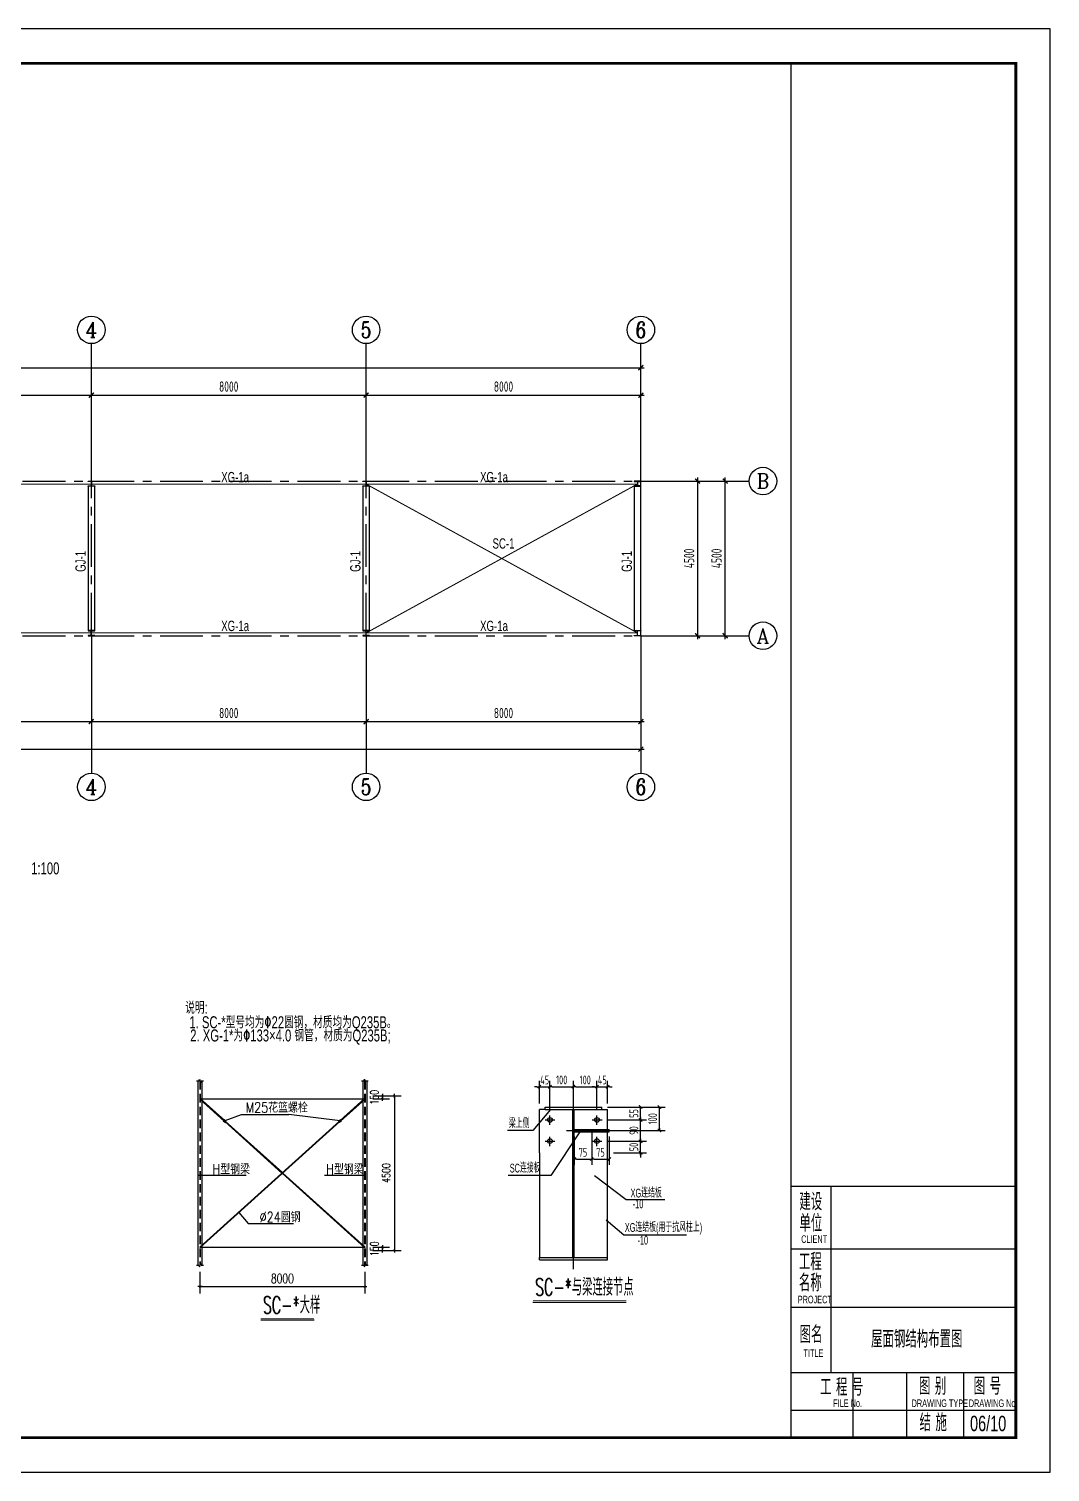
# Model space of a CAD drawing. Extents: x -544850 to 241437, y -10347 to 32059.
# Drawn here: x -75907 to -46171, y -10347 to 31653 of the extents above; entities that cross this region are included whole.
import ezdxf
from ezdxf.enums import TextEntityAlignment as Align

# ---------------------------------------------------------------- set-up
doc = ezdxf.new("R2010")
doc.units = 0
doc.header["$LTSCALE"] = 1000
for name, pattern in [('ACAD_ISO04W100', [30.5, 24, -3, 0.5, -3]), ('CENTER', [2, 1.25, -0.25, 0.25, -0.25]), ('HIDDEN', [0.375, 0.25, -0.125])]:
    doc.linetypes.add(name, pattern=pattern)
doc.layers.get('0').update_dxf_attribs({"linetype": 'CONTINUOUS'})
doc.layers.get('Defpoints').update_dxf_attribs({"linetype": 'CONTINUOUS'})
for name, color, linetype in [('0-xg', 6, 'CONTINUOUS'), ('0-zhu', 2, 'CONTINUOUS'), ('00-tg', 4, 'CONTINUOUS'), ('ADIM', 3, 'CONTINUOUS'), ('AXIS', 253, 'CENTER'), ('AXIS_DIM', 3, 'CONTINUOUS'), ('DIM', 3, 'CONTINUOUS'), ('HIDDEN', 7, 'HIDDEN'), ('OTHER', 7, 'CONTINUOUS'), ('PUB_TEXT', 7, 'CONTINUOUS'), ('TEXT', 7, 'CONTINUOUS'), ('THICK', 6, 'CONTINUOUS'), ('THIN', 7, 'CONTINUOUS'), ('图框(修改)', 2, 'CONTINUOUS'), ('图框(锁住)', 7, 'CONTINUOUS')]:
    doc.layers.add(name, color=color, linetype=linetype)
doc.layers.add('出图隐藏', color=7, linetype='CONTINUOUS', plot=False)
doc.styles.add('_HZTXT', font='txt.shx', dxfattribs={"width": 0.8, "bigfont": 'HZTXT.shx'})
doc.styles.add('_TCH_AXIS', font='COMPLEX', dxfattribs={"bigfont": 'GBCBIG'})
doc.styles.add('DIM_FONT', font='SIMPLEX', dxfattribs={"width": 0.7, "bigfont": 'GBCBIG'})
doc.styles.add('STYLE1', font='txt.shx', dxfattribs={"width": 0.8, "bigfont": 'hztxt.shx'})
doc.styles.add('TSSD_Dimension', font='tssdeng.shx', dxfattribs={"width": 0.7, "bigfont": 'hztxt.shx'})
doc.styles.add('TSSD_Rein', font='天和字符.shx', dxfattribs={"width": 0.7, "bigfont": '天和汉字.shx'})
doc.styles.add('天和', font='天和字符.shx', dxfattribs={"width": 0.7, "bigfont": '天和汉字.shx'})
doc.styles.add('天和黑体', font='天和字符.shx', dxfattribs={"width": 0.7, "bigfont": '天和黑体.shx'})
doc.dimstyles.new('TSSD_100_100', dxfattribs={"dimtxt": 300, "dimasz": 100, "dimexe": 100, "dimexo": 250, "dimgap": 100, "dimtad": 1, "dimdec": 0, "dimzin": 0, "dimdsep": 46, "dimtxsty": 'TSSD_Dimension', "dimblk": 'ARCHTICK', "dimblk1": 'ARCHTICK', "dimblk2": 'ARCHTICK', "dimcen": 0, "dimdle": 100, "dimclrt": 7, "dimadec": 0, "dimazin": 0, "dimtfac": 1, "dimtdec": 0, "dimtix": 1, "dimtmove": 2, "dimatfit": 3, "dimldrblk": 'ARCHTICK', "dimfxl": 0, "dimtolj": 1, "dimtzin": 0, "dimarcsym": 0})
doc.dimstyles.new('TSSD_10_100', dxfattribs={"dimtxt": 300, "dimasz": 100, "dimexe": 250, "dimexo": 250, "dimgap": 100, "dimtad": 1, "dimdec": 0, "dimlfac": 0.1, "dimzin": 0, "dimdsep": 46, "dimtxsty": 'TSSD_Dimension', "dimblk": '_TSDBK', "dimcen": 0, "dimclrt": 7, "dimadec": 0, "dimazin": 0, "dimtfac": 1, "dimtdec": 0, "dimtix": 1, "dimtmove": 2, "dimatfit": 3, "dimldrblk": '_TSDBK', "dimfxl": 0, "dimtolj": 1, "dimtzin": 0, "dimarcsym": 0})

# ---------------------------------------------------------------- blocks, each defined once
blk = doc.blocks.new('_ArchTick')
at = {"color": 0, "linetype": 'ByBlock', "const_width": 0.4}
blk.add_lwpolyline([(-0.71, -0.71), (0.71, 0.71)], dxfattribs=at)
blk = doc.blocks.new('*D54')
at = {"layer": 'AXIS_DIM', "color": 0, "lineweight": -2, "transparency": 16777216}
for p, q in [((-57838, 18493), (-55534, 18493)), ((-55634, 13893), (-55634, 18593)), ((-57838, 13993), (-55534, 13993))]:
    blk.add_line(p, q, dxfattribs=at)
at = {"layer": 'Defpoints', "color": 0, "transparency": 16777216}
for p in [(-58088, 18493), (-55634, 18493), (-58088, 13993)]:
    blk.add_point(p, dxfattribs=at)
at = {"layer": 'AXIS_DIM', "color": 0, "lineweight": -2, "transparency": 16777216, "xscale": 100, "yscale": 100, "zscale": 100}
for p, rotation in [((-55634, 18493), 90), ((-55634, 13993), 270)]:
    blk.add_blockref('_ArchTick', p, dxfattribs=dict(at, rotation=rotation))
at = {"layer": 'AXIS_DIM', "color": 7, "transparency": 16777216, "insert": (-55884, 16243), "char_height": 300, "attachment_point": 5, "rotation": 90, "style": 'TSSD_Dimension'}
blk.add_mtext('\\A1;4500', dxfattribs=at)
blk = doc.blocks.new('*D55')
at = {"layer": 'AXIS_DIM', "color": 0, "lineweight": -2, "transparency": 16777216}
for p, q in [((-57838, 18493), (-56334, 18493)), ((-56434, 13893), (-56434, 18593)), ((-57838, 13993), (-56334, 13993))]:
    blk.add_line(p, q, dxfattribs=at)
at = {"layer": 'Defpoints', "color": 0, "transparency": 16777216}
for p in [(-58088, 18493), (-56434, 18493), (-58088, 13993)]:
    blk.add_point(p, dxfattribs=at)
at = {"layer": 'AXIS_DIM', "color": 0, "lineweight": -2, "transparency": 16777216, "xscale": 100, "yscale": 100, "zscale": 100}
for p, rotation in [((-56434, 18493), 90), ((-56434, 13993), 270)]:
    blk.add_blockref('_ArchTick', p, dxfattribs=dict(at, rotation=rotation))
at = {"layer": 'AXIS_DIM', "color": 7, "transparency": 16777216, "insert": (-56684, 16243), "char_height": 300, "attachment_point": 5, "rotation": 90, "style": 'TSSD_Dimension'}
blk.add_mtext('\\A1;4500', dxfattribs=at)
blk = doc.blocks.new('*D40')
at = {"layer": 'AXIS_DIM', "color": 0, "lineweight": -2, "transparency": 16777216}
for p, q in [((-98088, 18743), (-98088, 21893)), ((-58088, 18743), (-58088, 21893)), ((-98188, 21793), (-57988, 21793))]:
    blk.add_line(p, q, dxfattribs=at)
at = {"layer": 'Defpoints', "color": 0, "transparency": 16777216}
for p in [(-58088, 21793), (-98088, 18493), (-58088, 18493)]:
    blk.add_point(p, dxfattribs=at)
at = {"layer": 'AXIS_DIM', "color": 0, "lineweight": -2, "transparency": 16777216, "xscale": 100, "yscale": 100, "zscale": 100, "rotation": 180}
blk.add_blockref('_ArchTick', (-98088, 21793), dxfattribs=at)
at = {"layer": 'AXIS_DIM', "color": 0, "lineweight": -2, "transparency": 16777216, "xscale": 100, "yscale": 100, "zscale": 100}
blk.add_blockref('_ArchTick', (-58088, 21793), dxfattribs=at)
at = {"layer": 'AXIS_DIM', "color": 7, "transparency": 16777216, "insert": (-78088, 22043), "char_height": 300, "attachment_point": 5, "style": 'TSSD_Dimension'}
blk.add_mtext('\\A1;40000', dxfattribs=at)
blk = doc.blocks.new('*D43')
at = {"layer": 'AXIS_DIM', "color": 0, "lineweight": -2, "transparency": 16777216}
for p, q in [((-82088, 18743), (-82088, 21093)), ((-74088, 18743), (-74088, 21093)), ((-82188, 20993), (-73988, 20993))]:
    blk.add_line(p, q, dxfattribs=at)
at = {"layer": 'Defpoints', "color": 0, "transparency": 16777216}
for p in [(-74088, 20993), (-82088, 18493), (-74088, 18493)]:
    blk.add_point(p, dxfattribs=at)
at = {"layer": 'AXIS_DIM', "color": 0, "lineweight": -2, "transparency": 16777216, "xscale": 100, "yscale": 100, "zscale": 100, "rotation": 180}
blk.add_blockref('_ArchTick', (-82088, 20993), dxfattribs=at)
at = {"layer": 'AXIS_DIM', "color": 0, "lineweight": -2, "transparency": 16777216, "xscale": 100, "yscale": 100, "zscale": 100}
blk.add_blockref('_ArchTick', (-74088, 20993), dxfattribs=at)
at = {"layer": 'AXIS_DIM', "color": 7, "transparency": 16777216, "insert": (-78088, 21243), "char_height": 300, "attachment_point": 5, "style": 'TSSD_Dimension'}
blk.add_mtext('\\A1;8000', dxfattribs=at)
blk = doc.blocks.new('*D44')
at = {"layer": 'AXIS_DIM', "color": 0, "lineweight": -2, "transparency": 16777216}
for p, q in [((-74088, 18743), (-74088, 21093)), ((-66088, 18743), (-66088, 21093)), ((-74188, 20993), (-65988, 20993))]:
    blk.add_line(p, q, dxfattribs=at)
at = {"layer": 'Defpoints', "color": 0, "transparency": 16777216}
for p in [(-66088, 20993), (-74088, 18493), (-66088, 18493)]:
    blk.add_point(p, dxfattribs=at)
at = {"layer": 'AXIS_DIM', "color": 0, "lineweight": -2, "transparency": 16777216, "xscale": 100, "yscale": 100, "zscale": 100, "rotation": 180}
blk.add_blockref('_ArchTick', (-74088, 20993), dxfattribs=at)
at = {"layer": 'AXIS_DIM', "color": 0, "lineweight": -2, "transparency": 16777216, "xscale": 100, "yscale": 100, "zscale": 100}
blk.add_blockref('_ArchTick', (-66088, 20993), dxfattribs=at)
at = {"layer": 'AXIS_DIM', "color": 7, "transparency": 16777216, "insert": (-70088, 21243), "char_height": 300, "attachment_point": 5, "style": 'TSSD_Dimension'}
blk.add_mtext('\\A1;8000', dxfattribs=at)
blk = doc.blocks.new('*D45')
at = {"layer": 'AXIS_DIM', "color": 0, "lineweight": -2, "transparency": 16777216}
for p, q in [((-66088, 18743), (-66088, 21093)), ((-58088, 18743), (-58088, 21093)), ((-66188, 20993), (-57988, 20993))]:
    blk.add_line(p, q, dxfattribs=at)
at = {"layer": 'Defpoints', "color": 0, "transparency": 16777216}
for p in [(-58088, 20993), (-66088, 18493), (-58088, 18493)]:
    blk.add_point(p, dxfattribs=at)
at = {"layer": 'AXIS_DIM', "color": 0, "lineweight": -2, "transparency": 16777216, "xscale": 100, "yscale": 100, "zscale": 100, "rotation": 180}
blk.add_blockref('_ArchTick', (-66088, 20993), dxfattribs=at)
at = {"layer": 'AXIS_DIM', "color": 0, "lineweight": -2, "transparency": 16777216, "xscale": 100, "yscale": 100, "zscale": 100}
blk.add_blockref('_ArchTick', (-58088, 20993), dxfattribs=at)
at = {"layer": 'AXIS_DIM', "color": 7, "transparency": 16777216, "insert": (-62088, 21243), "char_height": 300, "attachment_point": 5, "style": 'TSSD_Dimension'}
blk.add_mtext('\\A1;8000', dxfattribs=at)
blk = doc.blocks.new('*D48')
at = {"layer": 'AXIS_DIM', "color": 0, "lineweight": -2, "transparency": 16777216}
for p, q in [((-82088, 13743), (-82088, 11393)), ((-74088, 13743), (-74088, 11393)), ((-82188, 11493), (-73988, 11493))]:
    blk.add_line(p, q, dxfattribs=at)
at = {"layer": 'Defpoints', "color": 0, "transparency": 16777216}
for p in [(-82088, 13993), (-74088, 13993), (-74088, 11493)]:
    blk.add_point(p, dxfattribs=at)
at = {"layer": 'AXIS_DIM', "color": 0, "lineweight": -2, "transparency": 16777216, "xscale": 100, "yscale": 100, "zscale": 100, "rotation": 180}
blk.add_blockref('_ArchTick', (-82088, 11493), dxfattribs=at)
at = {"layer": 'AXIS_DIM', "color": 0, "lineweight": -2, "transparency": 16777216, "xscale": 100, "yscale": 100, "zscale": 100}
blk.add_blockref('_ArchTick', (-74088, 11493), dxfattribs=at)
at = {"layer": 'AXIS_DIM', "color": 7, "transparency": 16777216, "insert": (-78088, 11743), "char_height": 300, "attachment_point": 5, "style": 'TSSD_Dimension'}
blk.add_mtext('\\A1;8000', dxfattribs=at)
blk = doc.blocks.new('*D49')
at = {"layer": 'AXIS_DIM', "color": 0, "lineweight": -2, "transparency": 16777216}
for p, q in [((-74088, 13743), (-74088, 11393)), ((-66088, 13743), (-66088, 11393)), ((-74188, 11493), (-65988, 11493))]:
    blk.add_line(p, q, dxfattribs=at)
at = {"layer": 'Defpoints', "color": 0, "transparency": 16777216}
for p in [(-74088, 13993), (-66088, 13993), (-66088, 11493)]:
    blk.add_point(p, dxfattribs=at)
at = {"layer": 'AXIS_DIM', "color": 0, "lineweight": -2, "transparency": 16777216, "xscale": 100, "yscale": 100, "zscale": 100, "rotation": 180}
blk.add_blockref('_ArchTick', (-74088, 11493), dxfattribs=at)
at = {"layer": 'AXIS_DIM', "color": 0, "lineweight": -2, "transparency": 16777216, "xscale": 100, "yscale": 100, "zscale": 100}
blk.add_blockref('_ArchTick', (-66088, 11493), dxfattribs=at)
at = {"layer": 'AXIS_DIM', "color": 7, "transparency": 16777216, "insert": (-70088, 11743), "char_height": 300, "attachment_point": 5, "style": 'TSSD_Dimension'}
blk.add_mtext('\\A1;8000', dxfattribs=at)
blk = doc.blocks.new('*D50')
at = {"layer": 'AXIS_DIM', "color": 0, "lineweight": -2, "transparency": 16777216}
for p, q in [((-66088, 13743), (-66088, 11393)), ((-58088, 13743), (-58088, 11393)), ((-66188, 11493), (-57988, 11493))]:
    blk.add_line(p, q, dxfattribs=at)
at = {"layer": 'Defpoints', "color": 0, "transparency": 16777216}
for p in [(-66088, 13993), (-58088, 13993), (-58088, 11493)]:
    blk.add_point(p, dxfattribs=at)
at = {"layer": 'AXIS_DIM', "color": 0, "lineweight": -2, "transparency": 16777216, "xscale": 100, "yscale": 100, "zscale": 100, "rotation": 180}
blk.add_blockref('_ArchTick', (-66088, 11493), dxfattribs=at)
at = {"layer": 'AXIS_DIM', "color": 0, "lineweight": -2, "transparency": 16777216, "xscale": 100, "yscale": 100, "zscale": 100}
blk.add_blockref('_ArchTick', (-58088, 11493), dxfattribs=at)
at = {"layer": 'AXIS_DIM', "color": 7, "transparency": 16777216, "insert": (-62088, 11743), "char_height": 300, "attachment_point": 5, "style": 'TSSD_Dimension'}
blk.add_mtext('\\A1;8000', dxfattribs=at)
blk = doc.blocks.new('*D51')
at = {"layer": 'AXIS_DIM', "color": 0, "lineweight": -2, "transparency": 16777216}
for p, q in [((-98088, 13743), (-98088, 10593)), ((-58088, 13743), (-58088, 10593)), ((-98188, 10693), (-57988, 10693))]:
    blk.add_line(p, q, dxfattribs=at)
at = {"layer": 'Defpoints', "color": 0, "transparency": 16777216}
for p in [(-98088, 13993), (-58088, 13993), (-58088, 10693)]:
    blk.add_point(p, dxfattribs=at)
at = {"layer": 'AXIS_DIM', "color": 0, "lineweight": -2, "transparency": 16777216, "xscale": 100, "yscale": 100, "zscale": 100, "rotation": 180}
blk.add_blockref('_ArchTick', (-98088, 10693), dxfattribs=at)
at = {"layer": 'AXIS_DIM', "color": 0, "lineweight": -2, "transparency": 16777216, "xscale": 100, "yscale": 100, "zscale": 100}
blk.add_blockref('_ArchTick', (-58088, 10693), dxfattribs=at)
at = {"layer": 'AXIS_DIM', "color": 7, "transparency": 16777216, "insert": (-78088, 10943), "char_height": 300, "attachment_point": 5, "style": 'TSSD_Dimension'}
blk.add_mtext('\\A1;40000', dxfattribs=at)
blk = doc.blocks.new('FDTERTER')
at = {"layer": '出图隐藏', "linetype": 'Continuous'}
blk.add_line((53642, 2888), (53642, 988), dxfattribs=at)
at = {"layer": '图框(锁住)', "color": 3, "linetype": 'Continuous'}
for p, q in [((59385, 41988), (-15, 41988)), ((59385, -12), (59385, 41988)), ((53001, 8311), (53001, 2888)), ((51836, 6488), (58385, 6488)), ((51836, 4788), (58385, 4788)), ((55203, 2888), (55203, 988)), ((56864, 2888), (56864, 988)), ((51836, 1788), (58385, 1788)), ((51836, 988), (58385, 988)), ((-15, -12), (59385, -12))]:
    blk.add_line(p, q, dxfattribs=at)
at = {"layer": '图框(锁住)', "linetype": 'Continuous'}
for p, q in [((51836, 40988), (51836, 988)), ((51836, 8311), (58385, 8311)), ((51836, 2888), (58385, 2888))]:
    blk.add_line(p, q, dxfattribs=at)
at = {"layer": '图框(锁住)', "linetype": 'Continuous', "const_width": 80}
blk.add_lwpolyline([(58385, 39888), (58385, 40988), (2485, 40988), (2485, 988), (58385, 988)], close=True, dxfattribs=at)
at = {"layer": '图框(锁住)', "linetype": 'Continuous', "const_width": 35}
blk.add_lwpolyline([(51836, 988), (51836, 40988)], dxfattribs=at)
at = {"layer": '图框(修改)', "linetype": 'Continuous', "style": '天和', "width": 0.7}
blk.add_text('结 施', height=500, dxfattribs=at).set_placement((55582, 1179))
at = {"layer": '图框(锁住)', "color": 3, "linetype": 'Continuous', "width": 0.7}
for s, height, style, p in [('建设', 500, '天和', (52084, 7607)), ('单位', 500, '天和', (52084, 6980)), ('CLIENT', 220, '天和黑体', (52136, 6660)), ('工程', 500, '天和', (52070, 5859)), ('名称', 500, '天和', (52070, 5245)), ('PROJECT', 220, '天和黑体', (52036, 4901)), ('图名', 500, '天和', (52090, 3741)), ('TITLE', 220, '天和黑体', (52204, 3341)), ('工 程 号', 500, '天和', (52686, 2211)), ('图 别', 500, '天和', (55563, 2238)), ('图 号', 500, '天和', (57159, 2238)), ('FILE No.', 220, '天和黑体', (53068, 1883)), ('DRAWING TYPE', 220, '天和黑体', (55351, 1883)), ('DRAWING No.', 220, '天和黑体', (57016, 1883))]:
    blk.add_text(s, height=height, dxfattribs=dict(at, style=style)).set_placement(p)
blk = doc.blocks.new('_DIMX')
blk.add_line((-150, 0), (150, 0))
at = {"const_width": 50}
blk.add_lwpolyline([(-70, -70), (70, 70)], dxfattribs=at)
blk = doc.blocks.new('_TSDBK')
blk.add_line((-1, 0), (0, 0))
at = {"const_width": 0.5}
blk.add_lwpolyline([(-0.7, -0.7), (0.7, 0.7)], dxfattribs=at)
blk = doc.blocks.new('*D351')
at = {"layer": 'ADIM', "color": 0, "lineweight": -2, "transparency": 16777216}
for p, q in [((4315, 6776), (4315, 8006)), ((4765, 7042), (4765, 8006)), ((4215, 7756), (4115, 7756)), ((4315, 7756), (4765, 7756)), ((4865, 7756), (4965, 7756))]:
    blk.add_line(p, q, dxfattribs=at)
at = {"layer": 'Defpoints', "color": 0, "transparency": 16777216}
for p in [(4765, 7756), (4765, 6792), (4315, 6526)]:
    blk.add_point(p, dxfattribs=at)
at = {"layer": 'ADIM', "color": 0, "lineweight": -2, "transparency": 16777216, "xscale": 100, "yscale": 100, "zscale": 100}
blk.add_blockref('_TSDBK', (4315, 7756), dxfattribs=at)
at = {"layer": 'ADIM', "color": 0, "lineweight": -2, "transparency": 16777216, "xscale": 100, "yscale": 100, "zscale": 100, "rotation": 180}
blk.add_blockref('_TSDBK', (4765, 7756), dxfattribs=at)
at = {"layer": 'ADIM', "color": 7, "transparency": 16777216, "insert": (4540, 8043), "char_height": 375, "attachment_point": 5, "style": 'TSSD_Dimension'}
blk.add_mtext('\\A1;45', dxfattribs=at)
blk = doc.blocks.new('*D352')
at = {"layer": 'ADIM', "color": 0, "lineweight": -2, "transparency": 16777216}
for p, q in [((1865, 7042), (1865, 8006)), ((2315, 6776), (2315, 8006)), ((1765, 7756), (1665, 7756)), ((1865, 7756), (2315, 7756)), ((2415, 7756), (2515, 7756))]:
    blk.add_line(p, q, dxfattribs=at)
at = {"layer": 'Defpoints', "color": 0, "transparency": 16777216}
for p in [(2315, 7756), (1865, 6792), (2315, 6526)]:
    blk.add_point(p, dxfattribs=at)
at = {"layer": 'ADIM', "color": 0, "lineweight": -2, "transparency": 16777216, "xscale": 100, "yscale": 100, "zscale": 100}
blk.add_blockref('_TSDBK', (1865, 7756), dxfattribs=at)
at = {"layer": 'ADIM', "color": 0, "lineweight": -2, "transparency": 16777216, "xscale": 100, "yscale": 100, "zscale": 100, "rotation": 180}
blk.add_blockref('_TSDBK', (2315, 7756), dxfattribs=at)
at = {"layer": 'ADIM', "color": 7, "transparency": 16777216, "insert": (2090, 8043), "char_height": 375, "attachment_point": 5, "style": 'TSSD_Dimension'}
blk.add_mtext('\\A1;45', dxfattribs=at)
blk = doc.blocks.new('*D353')
at = {"layer": 'ADIM', "color": 0, "lineweight": -2, "transparency": 16777216}
for p, q in [((2315, 6776), (2315, 8006)), ((3315, 7371), (3315, 8006)), ((2415, 7756), (3215, 7756))]:
    blk.add_line(p, q, dxfattribs=at)
at = {"layer": 'Defpoints', "color": 0, "transparency": 16777216}
for p in [(3315, 7756), (3315, 7121), (2315, 6526)]:
    blk.add_point(p, dxfattribs=at)
at = {"layer": 'ADIM', "color": 0, "lineweight": -2, "transparency": 16777216, "xscale": 100, "yscale": 100, "zscale": 100, "rotation": 180}
blk.add_blockref('_TSDBK', (2315, 7756), dxfattribs=at)
at = {"layer": 'ADIM', "color": 0, "lineweight": -2, "transparency": 16777216, "xscale": 100, "yscale": 100, "zscale": 100}
blk.add_blockref('_TSDBK', (3315, 7756), dxfattribs=at)
at = {"layer": 'ADIM', "color": 7, "transparency": 16777216, "insert": (2815, 8043), "char_height": 375, "attachment_point": 5, "style": 'TSSD_Dimension'}
blk.add_mtext('\\A1;100', dxfattribs=at)
blk = doc.blocks.new('*D354')
at = {"layer": 'ADIM', "color": 0, "lineweight": -2, "transparency": 16777216}
for p, q in [((3315, 7371), (3315, 8006)), ((4315, 6776), (4315, 8006)), ((3415, 7756), (4215, 7756))]:
    blk.add_line(p, q, dxfattribs=at)
at = {"layer": 'Defpoints', "color": 0, "transparency": 16777216}
for p in [(4315, 7756), (3315, 7121), (4315, 6526)]:
    blk.add_point(p, dxfattribs=at)
at = {"layer": 'ADIM', "color": 0, "lineweight": -2, "transparency": 16777216, "xscale": 100, "yscale": 100, "zscale": 100, "rotation": 180}
blk.add_blockref('_TSDBK', (3315, 7756), dxfattribs=at)
at = {"layer": 'ADIM', "color": 0, "lineweight": -2, "transparency": 16777216, "xscale": 100, "yscale": 100, "zscale": 100}
blk.add_blockref('_TSDBK', (4315, 7756), dxfattribs=at)
at = {"layer": 'ADIM', "color": 7, "transparency": 16777216, "insert": (3815, 8043), "char_height": 375, "attachment_point": 5, "style": 'TSSD_Dimension'}
blk.add_mtext('\\A1;100', dxfattribs=at)
blk = doc.blocks.new('*D355')
at = {"layer": 'ADIM', "color": 0, "lineweight": -2, "transparency": 16777216}
for p, q in [((4090, 5642), (4090, 4430)), ((4835, 5642), (4835, 4430)), ((4190, 4680), (4735, 4680))]:
    blk.add_line(p, q, dxfattribs=at)
at = {"layer": 'Defpoints', "color": 0, "transparency": 16777216}
for p in [(4090, 5892), (4835, 5892), (4835, 4680)]:
    blk.add_point(p, dxfattribs=at)
at = {"layer": 'ADIM', "color": 0, "lineweight": -2, "transparency": 16777216, "xscale": 100, "yscale": 100, "zscale": 100, "rotation": 180}
blk.add_blockref('_TSDBK', (4090, 4680), dxfattribs=at)
at = {"layer": 'ADIM', "color": 0, "lineweight": -2, "transparency": 16777216, "xscale": 100, "yscale": 100, "zscale": 100}
blk.add_blockref('_TSDBK', (4835, 4680), dxfattribs=at)
at = {"layer": 'ADIM', "color": 7, "transparency": 16777216, "insert": (4463, 4967), "char_height": 375, "attachment_point": 5, "style": 'TSSD_Dimension'}
blk.add_mtext('\\A1;75', dxfattribs=at)
blk = doc.blocks.new('*D356')
at = {"layer": 'ADIM', "color": 0, "lineweight": -2, "transparency": 16777216}
for p, q in [((6170, 5542), (6170, 5642)), ((4769, 5442), (6420, 5442)), ((5015, 4942), (6420, 4942)), ((6170, 4942), (6170, 5442)), ((6170, 4842), (6170, 4742))]:
    blk.add_line(p, q, dxfattribs=at)
at = {"layer": 'Defpoints', "color": 0, "transparency": 16777216}
for p in [(4519, 5442), (4765, 4942), (6170, 5442)]:
    blk.add_point(p, dxfattribs=at)
at = {"layer": 'ADIM', "color": 0, "lineweight": -2, "transparency": 16777216, "xscale": 100, "yscale": 100, "zscale": 100}
for p, rotation in [((6170, 5442), 270), ((6170, 4942), 90)]:
    blk.add_blockref('_TSDBK', p, dxfattribs=dict(at, rotation=rotation))
at = {"layer": 'ADIM', "color": 7, "transparency": 16777216, "insert": (5882, 5192), "char_height": 375, "attachment_point": 5, "rotation": 90, "style": 'TSSD_Dimension'}
blk.add_mtext('\\A1;50', dxfattribs=at)
blk = doc.blocks.new('*D357')
at = {"layer": 'ADIM', "color": 0, "lineweight": -2, "transparency": 16777216}
for p, q in [((3345, 5642), (3345, 4430)), ((4090, 5956), (4090, 4430)), ((3445, 4680), (3990, 4680))]:
    blk.add_line(p, q, dxfattribs=at)
at = {"layer": 'Defpoints', "color": 0, "transparency": 16777216}
for p in [(4090, 6206), (3345, 5892), (4090, 4680)]:
    blk.add_point(p, dxfattribs=at)
at = {"layer": 'ADIM', "color": 0, "lineweight": -2, "transparency": 16777216, "xscale": 100, "yscale": 100, "zscale": 100, "rotation": 180}
blk.add_blockref('_TSDBK', (3345, 4680), dxfattribs=at)
at = {"layer": 'ADIM', "color": 0, "lineweight": -2, "transparency": 16777216, "xscale": 100, "yscale": 100, "zscale": 100}
blk.add_blockref('_TSDBK', (4090, 4680), dxfattribs=at)
at = {"layer": 'ADIM', "color": 7, "transparency": 16777216, "insert": (3718, 4967), "char_height": 375, "attachment_point": 5, "style": 'TSSD_Dimension'}
blk.add_mtext('\\A1;75', dxfattribs=at)
blk = doc.blocks.new('*D358')
at = {"layer": 'ADIM', "color": 0, "lineweight": -2, "transparency": 16777216}
for p, q in [((4779, 6342), (6420, 6342)), ((6170, 5542), (6170, 6242)), ((4769, 5442), (6420, 5442))]:
    blk.add_line(p, q, dxfattribs=at)
at = {"layer": 'Defpoints', "color": 0, "transparency": 16777216}
for p in [(4529, 6342), (6170, 6342), (4519, 5442)]:
    blk.add_point(p, dxfattribs=at)
at = {"layer": 'ADIM', "color": 0, "lineweight": -2, "transparency": 16777216, "xscale": 100, "yscale": 100, "zscale": 100}
for p, rotation in [((6170, 6342), 90), ((6170, 5442), 270)]:
    blk.add_blockref('_TSDBK', p, dxfattribs=dict(at, rotation=rotation))
at = {"layer": 'ADIM', "color": 7, "transparency": 16777216, "insert": (5882, 5892), "char_height": 375, "attachment_point": 5, "rotation": 90, "style": 'TSSD_Dimension'}
blk.add_mtext('\\A1;90', dxfattribs=at)
blk = doc.blocks.new('*D359')
at = {"layer": 'ADIM', "color": 0, "lineweight": -2, "transparency": 16777216}
for p, q in [((5015, 6892), (7219, 6892)), ((6969, 5992), (6969, 6792)), ((5015, 5892), (7219, 5892))]:
    blk.add_line(p, q, dxfattribs=at)
at = {"layer": 'Defpoints', "color": 0, "transparency": 16777216}
for p in [(4765, 6892), (6969, 6892), (4765, 5892)]:
    blk.add_point(p, dxfattribs=at)
at = {"layer": 'ADIM', "color": 0, "lineweight": -2, "transparency": 16777216, "xscale": 100, "yscale": 100, "zscale": 100}
for p, rotation in [((6969, 6892), 90), ((6969, 5892), 270)]:
    blk.add_blockref('_TSDBK', p, dxfattribs=dict(at, rotation=rotation))
at = {"layer": 'ADIM', "color": 7, "transparency": 16777216, "insert": (6682, 6392), "char_height": 375, "attachment_point": 5, "rotation": 90, "style": 'TSSD_Dimension'}
blk.add_mtext('\\A1;100', dxfattribs=at)
blk = doc.blocks.new('*D360')
at = {"layer": 'ADIM', "color": 0, "lineweight": -2, "transparency": 16777216}
for p, q in [((4765, 6892), (6420, 6892)), ((6170, 6442), (6170, 6792)), ((4779, 6342), (6420, 6342))]:
    blk.add_line(p, q, dxfattribs=at)
at = {"layer": 'Defpoints', "color": 0, "transparency": 16777216}
for p in [(4515, 6892), (6170, 6892), (4529, 6342)]:
    blk.add_point(p, dxfattribs=at)
at = {"layer": 'ADIM', "color": 0, "lineweight": -2, "transparency": 16777216, "xscale": 100, "yscale": 100, "zscale": 100}
for p, rotation in [((6170, 6892), 90), ((6170, 6342), 270)]:
    blk.add_blockref('_TSDBK', p, dxfattribs=dict(at, rotation=rotation))
at = {"layer": 'ADIM', "color": 7, "transparency": 16777216, "insert": (5882, 6617), "char_height": 375, "attachment_point": 5, "rotation": 90, "style": 'TSSD_Dimension'}
blk.add_mtext('\\A1;55', dxfattribs=at)
blk = doc.blocks.new('A$C1C3E72A8')
at = {"layer": 'ADIM'}
for p, q in [((3315.2, 0), (3315.2, 7784.5)), ((2345, 6791.5), (1591.8, 5895)), ((1591.8, 5895), (507.1, 5895)), ((3579.9, 5841.5), (2353.7, 3985.1)), ((3017.5, 5891.5), (5854.7, 5891.5)), ((2353.7, 3985.1), (534.9, 3985.1)), ((4205, 3979.1), (5556, 2960.2)), ((5556, 2960.2), (7193.5, 2960.2)), ((4700.2, 2102), (5462.3, 1462.3)), ((5462.3, 1462.3), (8126.9, 1462.3))]:
    blk.add_line(p, q, dxfattribs=at)
at = {"layer": 'HIDDEN'}
for q in [(4765.2, 4941.5), (4765.2, 491.5)]:
    blk.add_line((4765.2, 491.5), q, dxfattribs=at)
at = {"layer": 'THIN'}
for p, q in [((2115.2, 6791.5), (1865.2, 6791.5)), ((1865.2, 4941.5), (1865.2, 6791.5)), ((2115.2, 6791.5), (2115.2, 6891.5)), ((2115.2, 6891.5), (4515.2, 6891.5)), ((2115.2, 6791.5), (3285.2, 6791.5)), ((3285.2, 491.5), (3285.2, 6791.5)), ((3345.2, 6791.5), (4515.2, 6791.5)), ((3345.2, 491.5), (3345.2, 6791.5)), ((4515.2, 6791.5), (4515.2, 6891.5)), ((4515.2, 6791.5), (4765.2, 6791.5)), ((4765.2, 4941.5), (4765.2, 6791.5)), ((2117.3, 6341.5), (2529.2, 6341.5)), ((2315.2, 6127.4), (2315.2, 6525.7)), ((4117.3, 6341.5), (4529.2, 6341.5)), ((4315.2, 6127.4), (4315.2, 6525.7)), ((2315.2, 5227.4), (2315.2, 5625.7)), ((3345.2, 5941.5), (4835.2, 5941.5)), ((3345.2, 5841.5), (4835.2, 5841.5)), ((3990.2, 5841.5), (3990.2, 5941.5)), ((4190.2, 5841.5), (4190.2, 5941.5)), ((4315.2, 5227.4), (4315.2, 5625.7)), ((4835.2, 5841.5), (4835.2, 5941.5)), ((1865.2, 4941.5), (1865.2, 491.5)), ((2117.3, 5441.5), (2529.2, 5441.5)), ((4117.3, 5441.5), (4519.2, 5441.5)), ((4765.2, 491.5), (4765.2, 4941.5)), ((1865.2, 491.5), (3285.2, 491.5)), ((1865.2, 391.5), (1865.2, 491.5)), ((1865.2, 391.5), (4765.2, 391.5)), ((3345.2, 491.5), (4766.1, 491.5)), ((4765.2, 391.5), (4765.2, 491.5))]:
    blk.add_line(p, q, dxfattribs=at)
for centre in [(2315.2, 6341.5), (4315.2, 6341.5), (2315.2, 5441.5), (4315.2, 5441.5)]:
    blk.add_circle(centre, 100, dxfattribs=at)
at = {"style": 'TSSD_Rein', "width": 0.6}
for s, p in [('梁上侧', (567.7, 6002.9)), ('SC连接板', (607.9, 4108.9)), ('XG连结板', (5745.1, 3047.3)), ('-10', (5836.3, 2588.4)), ('XG连结板(用于抗风柱上)', (5499.8, 1586.1)), ('-10', (6038.4, 1048))]:
    blk.add_text(s, height=375, dxfattribs=at).set_placement(p)
at = {"layer": 'ADIM'}
for base, p1, p2, picture, middle in [((2315.2, 7755.8), (1865.2, 6791.5), (2315.2, 6525.7), '*D352', (2090.2, 8043.3)), ((3315.2, 7755.8), (2315.2, 6525.7), (3315.2, 7121.2), '*D353', (2815.2, 8043.3)), ((4315.2, 7755.8), (3315.2, 7121.2), (4315.2, 6525.7), '*D354', (3815.2, 8043.3)), ((4765.2, 7755.8), (4315.2, 6525.7), (4765.2, 6791.5), '*D351', (4540.2, 8043.3)), ((4090.2093932, 4679.988633), (3345.2093932, 5891.5038916), (4090.2093932, 6205.9109721), '*D357', (3717.7093932, 4967.488633)), ((4835.2093932, 4679.988633), (4090.2093932, 5891.5038916), (4835.2093932, 5891.5038916), '*D355', (4462.7093932, 4967.488633))]:
    dim = blk.add_linear_dim(base=base, p1=p1, p2=p2, dimstyle='TSSD_10_100', override={"dimtxt": 375}, dxfattribs=at)
    dim.commit()
    dim.dimension.update_dxf_attribs({"geometry": picture, "text_midpoint": middle})
for base, p1, p2, picture, middle in [((6169.7, 6891.5), (4529.2, 6341.5), (4515.2, 6891.5), '*D360', (5882.2, 6616.5)), ((6969.4, 6891.5), (4765.2, 5891.5), (4765.2, 6891.5), '*D359', (6681.9, 6391.5)), ((6169.7, 6341.5), (4519.2, 5441.5), (4529.2, 6341.5), '*D358', (5882.2, 5891.5)), ((6169.7, 5441.5), (4765.2, 4941.5), (4519.2, 5441.5), '*D356', (5882.2, 5191.5))]:
    dim = blk.add_linear_dim(base=base, p1=p1, p2=p2, angle=90, dimstyle='TSSD_10_100', override={"dimtxt": 375}, dxfattribs=at)
    dim.commit()
    dim.dimension.update_dxf_attribs({"geometry": picture, "text_midpoint": middle})

msp = doc.modelspace()

# ---------------------------------------------------------------- linework, layer by layer
for p, q in [((-70918.7, 523.9), (-70932.1, 509)), ((-66839.5, -126.2), (-68337.1, 55.6))]:
    msp.add_line(p, q)
at = {"layer": '0-xg'}
for p, q in [((-74184.7, 18343.4), (-74184.7, 14143.4)), ((-73990.7, 14143.4), (-73990.7, 18343.4)), ((-66184.7, 18343.4), (-66184.7, 14143.4)), ((-65990.7, 14143.4), (-65990.7, 18343.4)), ((-58281.7, 18343.4), (-58281.7, 14143.4)), ((-58087.7, 14143.4), (-58087.7, 18343.4))]:
    msp.add_line(p, q, dxfattribs=at)
at = {"layer": '0-xg', "linetype": 'ACAD_ISO04W100', "ltscale": 0.05, "const_width": 30}
for points in [[(-97987.7, 18404.9), (-58181.7, 18404.9)], [(-66084.7, 14075), (-58187.7, 18407.1)], [(-66084.7, 18404.9), (-58187.7, 14075)], [(-97987.7, 14075), (-58181.7, 14075)]]:
    msp.add_lwpolyline(points, dxfattribs=at)
at = {"layer": '0-zhu'}
for p, q in [((-74184.7, 18493.4), (-73990.7, 18493.4)), ((-74184.7, 18484.4), (-74184.7, 18493.4)), ((-73990.7, 18484.4), (-74184.7, 18484.4)), ((-74090.7, 18484.4), (-74090.7, 18352.4)), ((-74084.7, 18484.4), (-74084.7, 18352.4)), ((-73990.7, 18493.4), (-73990.7, 18484.4)), ((-66184.7, 18493.4), (-65990.7, 18493.4)), ((-66184.7, 18484.4), (-66184.7, 18493.4)), ((-65990.7, 18484.4), (-66184.7, 18484.4)), ((-66090.7, 18484.4), (-66090.7, 18352.4)), ((-66084.7, 18484.4), (-66084.7, 18352.4)), ((-65990.7, 18493.4), (-65990.7, 18484.4)), ((-58087.7, 18493.4), (-58281.7, 18493.4)), ((-58281.7, 18493.4), (-58281.7, 18484.4)), ((-58281.7, 18484.4), (-58087.7, 18484.4)), ((-58187.7, 18484.4), (-58187.7, 18352.4)), ((-58181.7, 18484.4), (-58181.7, 18352.4)), ((-58087.7, 18484.4), (-58087.7, 18493.4)), ((-74184.7, 18352.4), (-73990.7, 18352.4)), ((-74184.7, 18343.4), (-74184.7, 18352.4)), ((-73990.7, 18343.4), (-74184.7, 18343.4)), ((-73990.7, 18352.4), (-73990.7, 18343.4)), ((-66184.7, 18352.4), (-65990.7, 18352.4)), ((-66184.7, 18343.4), (-66184.7, 18352.4)), ((-65990.7, 18343.4), (-66184.7, 18343.4)), ((-65990.7, 18352.4), (-65990.7, 18343.4)), ((-58087.7, 18352.4), (-58281.7, 18352.4)), ((-58281.7, 18352.4), (-58281.7, 18343.4)), ((-58281.7, 18343.4), (-58087.7, 18343.4)), ((-58087.7, 18343.4), (-58087.7, 18352.4)), ((-73990.7, 14143.4), (-74184.7, 14143.4)), ((-74184.7, 14143.4), (-74184.7, 14134.4)), ((-74184.7, 14134.4), (-73990.7, 14134.4)), ((-73990.7, 14002.4), (-74184.7, 14002.4)), ((-74184.7, 14002.4), (-74184.7, 13993.4)), ((-74184.7, 13993.4), (-73990.7, 13993.4)), ((-74090.7, 14002.4), (-74090.7, 14134.4)), ((-74084.7, 14002.4), (-74084.7, 14134.4)), ((-73990.7, 14134.4), (-73990.7, 14143.4)), ((-73990.7, 13993.4), (-73990.7, 14002.4)), ((-65990.7, 14143.4), (-66184.7, 14143.4)), ((-66184.7, 14143.4), (-66184.7, 14134.4)), ((-66184.7, 14134.4), (-65990.7, 14134.4)), ((-65990.7, 14002.4), (-66184.7, 14002.4)), ((-66184.7, 14002.4), (-66184.7, 13993.4)), ((-66184.7, 13993.4), (-65990.7, 13993.4)), ((-66090.7, 14002.4), (-66090.7, 14134.4)), ((-66084.7, 14002.4), (-66084.7, 14134.4)), ((-65990.7, 14134.4), (-65990.7, 14143.4)), ((-65990.7, 13993.4), (-65990.7, 14002.4)), ((-58281.7, 14134.4), (-58281.7, 14143.4)), ((-58281.7, 14143.4), (-58087.7, 14143.4)), ((-58087.7, 14134.4), (-58281.7, 14134.4)), ((-58281.7, 13993.4), (-58281.7, 14002.4)), ((-58281.7, 14002.4), (-58087.7, 14002.4)), ((-58087.7, 13993.4), (-58281.7, 13993.4)), ((-58187.7, 14002.4), (-58187.7, 14134.4)), ((-58181.7, 14002.4), (-58181.7, 14134.4)), ((-58087.7, 14143.4), (-58087.7, 14134.4)), ((-58087.7, 14002.4), (-58087.7, 13993.4))]:
    msp.add_line(p, q, dxfattribs=at)
at = {"layer": 'AXIS'}
for p, q in [((-98087.7, 18493.4), (-58087.7, 18493.4)), ((-74087.7, 13993.4), (-74087.7, 18493.4)), ((-66087.7, 13993.4), (-66087.7, 18493.4)), ((-58087.7, 13993.4), (-58087.7, 18493.4)), ((-98087.7, 13993.4), (-58087.7, 13993.4)), ((-65887.3, 606.5), (-65409.7, 606.5)), ((-65887.3, 606.5), (-65067.4, 606.5)), ((-65887.3, 516.5), (-65409.7, 516.5)), ((-65608.1, 607.3), (-65608.1, 608.1)), ((-65608.1, 606.5), (-65608.1, 516.5)), ((-65608.1, 515.7), (-65608.1, 514.9)), ((-65887.3, -3803.5), (-65409.7, -3803.5)), ((-65887.3, -3893.5), (-65409.7, -3893.5)), ((-65887.3, -3893.5), (-65067.4, -3893.5)), ((-65608.1, -3802.7), (-65608.1, -3801.9)), ((-65608.1, -3893.5), (-65608.1, -3803.5)), ((-65608.1, -3894.3), (-65608.1, -3895.1)), ((-70925.4, -4513.7), (-70925.4, -5148.2)), ((-66125.4, -4513.7), (-66125.4, -5148.2))]:
    msp.add_line(p, q, dxfattribs=at)
at = {"layer": 'AXIS', "color": 3, "linetype": 'ByBlock'}
for p, q in [((-65265.8, 605.7), (-65265.8, -3892.7)), ((-70924.6, -4949.8), (-66126.2, -4949.8))]:
    msp.add_line(p, q, dxfattribs=at)
at = {"layer": 'AXIS_DIM'}
for p, q in [((-74087.7, 18493.4), (-74087.7, 22493.4)), ((-66087.7, 18493.4), (-66087.7, 22493.4)), ((-58087.7, 18493.4), (-58087.7, 22493.4)), ((-58087.7, 18493.4), (-54933.5, 18493.4)), ((-74087.7, 13993.4), (-74087.7, 9993.4)), ((-66087.7, 13993.4), (-66087.7, 9993.4)), ((-58087.7, 13993.4), (-54933.5, 13993.4)), ((-58087.7, 13993.4), (-58087.7, 9993.4))]:
    msp.add_line(p, q, dxfattribs=at)
for centre in [(-74087.7, 22893.4), (-66087.7, 22893.4), (-58087.7, 22893.4), (-54533.5, 18493.4), (-54533.5, 13993.4), (-74087.7, 9593.4), (-66087.7, 9593.4), (-58087.7, 9593.4)]:
    msp.add_circle(centre, 400, dxfattribs=at)
at = {"layer": 'OTHER', "color": 0}
for p, q in [((-71026, 1036.7), (-70955.8, 1036.7)), ((-70955.8, 1036.7), (-70939.4, 1088.2)), ((-70939.4, 1088.2), (-70911.4, 985.2)), ((-70911.4, 985.2), (-70895, 1036.7)), ((-70895, 1036.7), (-70824.8, 1036.7)), ((-66226, 1036.7), (-66155.8, 1036.7)), ((-66155.8, 1036.7), (-66139.4, 1088.2)), ((-66139.4, 1088.2), (-66111.4, 985.2)), ((-66111.4, 985.2), (-66095, 1036.7)), ((-66095, 1036.7), (-66024.8, 1036.7)), ((-71026, -4323.8), (-70955.8, -4323.8)), ((-70955.8, -4323.8), (-70939.4, -4375.2)), ((-70939.4, -4375.2), (-70911.4, -4272.3)), ((-70911.4, -4272.3), (-70895, -4323.8)), ((-70895, -4323.8), (-70824.8, -4323.8)), ((-66226, -4323.8), (-66155.8, -4323.8)), ((-66155.8, -4323.8), (-66139.4, -4375.2)), ((-66139.4, -4375.2), (-66111.4, -4272.3)), ((-66111.4, -4272.3), (-66095, -4323.8)), ((-66095, -4323.8), (-66024.8, -4323.8))]:
    msp.add_line(p, q, dxfattribs=at)
at = {"layer": 'PUB_TEXT', "color": 2}
for p, q in [((-70983.9, 1036.7), (-70983.9, -4323.8)), ((-70866.9, 1036.7), (-70866.9, -4323.8)), ((-66183.9, 1036.7), (-66183.9, -4323.8)), ((-66066.9, 1036.7), (-66066.9, -4323.8)), ((-70932.1, 509), (-70217.9, -133.7)), ((-70918.7, 523.9), (-70204.6, -118.8)), ((-66846.2, -118.8), (-66132.1, 523.9)), ((-66832.8, -133.7), (-66118.7, 509)), ((-70932.1, -3796.1), (-66861.5, -132.5)), ((-70918.7, -3811), (-66848.1, -147.4)), ((-70217.9, -133.7), (-70204.6, -118.8)), ((-70202.7, -147.4), (-70189.3, -132.5)), ((-70202.7, -147.4), (-68540.3, -1643.5)), ((-70189.3, -132.5), (-68525.4, -1630.1)), ((-66848.1, -147.4), (-66861.5, -132.5)), ((-66832.8, -133.7), (-66846.2, -118.8)), ((-68525.4, -1657), (-66132.1, -3811)), ((-68510.4, -1643.5), (-66118.7, -3796.1))]:
    msp.add_line(p, q, dxfattribs=at)
at = {"layer": 'PUB_TEXT', "color": 8, "linetype": 'HIDDEN'}
for p, q in [((-70933.2, 1036.7), (-70933.2, -4323.8)), ((-70917.6, 1036.7), (-70917.6, -4323.8)), ((-66133.2, 1036.7), (-66133.2, -4323.8)), ((-66117.6, 1036.7), (-66117.6, -4323.8))]:
    msp.add_line(p, q, dxfattribs=at)
at = {"layer": 'PUB_TEXT', "color": 0}
for p, q in [((-70925.4, 516.5), (-66125.4, 516.5)), ((-66118.7, 509), (-66132.1, 523.9)), ((-70190.3, -118.2), (-69716.5, 55.6)), ((-69716.5, 55.6), (-68337.1, 55.6)), ((-70248.4, -119.7), (-70221.7, -90)), ((-70248.4, -119.7), (-70185.6, -176.2)), ((-70228.7, -127.7), (-70211.6, -108.7)), ((-70228.7, -127.7), (-70195.7, -157.5)), ((-70221.7, -90), (-70158.9, -146.5)), ((-70211.6, -108.7), (-70178.5, -138.5)), ((-70195.7, -157.5), (-70178.5, -138.5)), ((-70185.6, -176.2), (-70158.9, -146.5)), ((-66829.1, -90), (-66891.9, -146.5)), ((-66865.2, -176.2), (-66891.9, -146.5)), ((-66839.2, -108.7), (-66872.2, -138.5)), ((-66855.1, -157.5), (-66872.2, -138.5)), ((-66802.4, -119.7), (-66865.2, -176.2)), ((-66822, -127.7), (-66855.1, -157.5)), ((-66822, -127.7), (-66839.2, -108.7)), ((-66802.4, -119.7), (-66829.1, -90)), ((-69576.2, -1716.5), (-70998.6, -1716.5)), ((-66091.8, -1716.5), (-67296.2, -1716.5)), ((-69789.2, -2794.4), (-69523.2, -3115.2)), ((-69523.2, -3115.2), (-68198.4, -3115.2)), ((-70932.1, -3796.1), (-70918.7, -3811)), ((-70925.4, -3803.5), (-66125.4, -3803.5)), ((-66118.7, -3796.1), (-66132.1, -3811))]:
    msp.add_line(p, q, dxfattribs=at)
at = {"layer": 'THICK', "linetype": 'Continuous', "const_width": 18}
for points in [[(-61232.1, -5356.6), (-58514.3, -5356.6)], [(-69157, -5878), (-67602.7, -5878)]]:
    msp.add_lwpolyline(points, dxfattribs=at)
at = {"layer": 'THIN', "linetype": 'Continuous'}
for points in [[(-61232.1, -5396.6), (-58514.3, -5396.6)], [(-69157, -5918), (-67602.7, -5918)]]:
    msp.add_lwpolyline(points, dxfattribs=at)

# ---------------------------------------------------------------- block references
at = {"linetype": 'Continuous'}
msp.add_blockref('FDTERTER', (-105556.1, -10334.8), dxfattribs=at)
at = {"layer": '00-tg', "xscale": 0.6848342416487867, "yscale": 0.6848342416975584, "zscale": 0.6848342417120854}
msp.add_blockref('A$C1C3E72A8', (-62321, -4441.5), dxfattribs=at)
at = {"layer": 'AXIS', "yscale": 0.3968253968387216, "zscale": 0.3968253968253967}
for p, xscale, rotation in [((-65608.1, 606.5), 0.3968253968387216, 270), ((-65608.1, 516.5), 0.3968253968387216, 90), ((-65265.8, 606.1), 0.3968253968387216, 90), ((-65608.1, -3803.5), 0.3968253968387216, 270), ((-65608.1, -3894.3), 0.3968253968387216, 90), ((-65265.8, -3893.5), 0.3968253968387216, 270), ((-70925, -4949.8), 0.396825396863278, 180)]:
    msp.add_blockref('_DIMX', p, dxfattribs=dict(at, xscale=xscale, rotation=rotation))
at = {"layer": 'AXIS', "xscale": 0.396825396863278, "yscale": 0.3968253968387216, "zscale": 0.3968253968253967}
msp.add_blockref('_DIMX', (-66125.4, -4949.8), dxfattribs=at)

# ---------------------------------------------------------------- texts
at = {"style": 'STYLE1', "width": 0.6}
for s, p in [('SC-*与梁连接节点', (-61164.5, -5211.5)), ('SC-*大样', (-69089.4, -5732.9))]:
    msp.add_text(s, height=500, dxfattribs=at).set_placement(p)
at = {"layer": 'AXIS', "color": 7, "char_height": 238.1, "attachment_point": 5, "rotation": 90, "style": 'DIM_FONT'}
for s, insert in [('\\A1;150', (-65846.2, 561.5)), ('4500', (-65503.9, -1643.5)), ('\\A1;150', (-65846.2, -3848.5))]:
    msp.add_mtext(s, dxfattribs=dict(at, insert=insert))
at = {"layer": 'AXIS_DIM', "style": '_TCH_AXIS'}
for s, height, p, p2 in [('4', 445.4, (-74257.4, 22670.7), (-73918, 22670.7)), ('5', 465.9, (-66243, 22660.5), (-65932.4, 22660.5)), ('6', 465.9, (-58243, 22660.5), (-57932.4, 22660.5)), ('B', 435.3, (-54709.7, 18275.8), (-54357.4, 18275.8)), ('A', 425.2, (-54715.8, 13780.8), (-54351.3, 13780.8)), ('4', 445.4, (-74257.4, 9370.7), (-73918, 9370.7)), ('5', 465.9, (-66243, 9360.5), (-65932.4, 9360.5)), ('6', 465.9, (-58243, 9360.5), (-57932.4, 9360.5))]:
    msp.add_text(s, height=height, dxfattribs=at).set_placement(p, p2, align=Align.FIT)
at = {"layer": 'DIM', "insert": (-68525.4, -4711.7), "char_height": 278.69, "attachment_point": 5, "style": 'DIM_FONT'}
msp.add_mtext('8000', dxfattribs=at)
at = {"layer": 'PUB_TEXT'}
for s, height, style, width, p in [('1:100', 350.19, '天和', 0.7, (-75839.4, 7048.3, -487.5)), ('M25花篮螺栓', 300, '_HZTXT', 0.8, (-69595.8, 113.9)), ('H型钢梁', 300, '_HZTXT', 0.8, (-70558.1, -1681.9)), ('H型钢梁', 300, '_HZTXT', 0.8, (-67248.4, -1681.9)), ('%%C24圆钢', 300, '_HZTXT', 0.8, (-69189.4, -3073.6)), ('屋面钢结构布置图', 500, '天和', 0.7, (-51385.6, -6725.4))]:
    msp.add_text(s, height=height, dxfattribs=dict(at, style=style, width=width)).set_placement(p)
at = {"layer": 'TEXT', "width": 0.7}
for s, height, style, p in [('XG-1a', 300, '天和', (-70306, 18458.1)), ('XG-1a', 300, '天和', (-62769.5, 18458.1)), ('SC-1', 300, '天和', (-62407.3, 16527.6)), ('XG-1a', 300, '天和', (-70306, 14128.3)), ('XG-1a', 300, '天和', (-62769.5, 14128.3)), ('说明:', 350, 'TSSD_Rein', (-71355.7, 2991.7, -411.1)), (' 1. SC-*型号均为%%13022圆钢，材质均为Q235B。', 350, 'TSSD_Rein', (-71324.2, 2569.4, -411.1))]:
    msp.add_text(s, height=height, dxfattribs=dict(at, style=style)).set_placement(p)
at = {"layer": 'TEXT', "style": '天和', "width": 0.7}
for p in [(-74251.2, 15850.7), (-66251.2, 15850.7), (-58348.2, 15850.7)]:
    msp.add_text('GJ-1', height=300, rotation=90, dxfattribs=at).set_placement(p)
at = {"layer": 'TEXT', "style": 'TSSD_Rein', "width": 0.7}
msp.add_text('2. XG-1*为%%130133×4.0 钢管，材质为Q235B;', height=350, dxfattribs=at).set_placement((-71207.8, 2080.3, -411.1), align=Align.BOTTOM_LEFT)
at = {"layer": '图框(修改)', "linetype": 'Continuous', "style": '天和', "width": 0.7}
msp.add_text('06/10', height=450, dxfattribs=at).set_placement((-48503.4, -9155.6))

# ---------------------------------------------------------------- dimensions: what is measured, and where the dimension line sits
at = {"layer": 'AXIS_DIM'}
for p1, p2, distance, picture, middle in [((-98087.7, 18493.4), (-58087.7, 18493.4), 3300, '*D40', (-78087.7, 22043.4)), ((-82087.7, 18493.4), (-74087.7, 18493.4), 2500, '*D43', (-78087.7, 21243.4)), ((-74087.7, 18493.4), (-66087.7, 18493.4), 2500, '*D44', (-70087.7, 21243.4)), ((-66087.7, 18493.4), (-58087.7, 18493.4), 2500, '*D45', (-62087.7, 21243.4)), ((-58087.7, 13993.4), (-58087.7, 18493.4), -2454.2, '*D54', (-55883.5, 16243.4)), ((-58087.7, 13993.4), (-58087.7, 18493.4), -1654.2, '*D55', (-56683.5, 16243.4)), ((-98087.7, 13993.4), (-58087.7, 13993.4), -3300, '*D51', (-78087.7, 10943.4)), ((-82087.7, 13993.4), (-74087.7, 13993.4), -2500, '*D48', (-78087.7, 11743.4)), ((-74087.7, 13993.4), (-66087.7, 13993.4), -2500, '*D49', (-70087.7, 11743.4)), ((-66087.7, 13993.4), (-58087.7, 13993.4), -2500, '*D50', (-62087.7, 11743.4))]:
    dim = msp.add_aligned_dim(p1=p1, p2=p2, distance=distance, dimstyle='TSSD_100_100', dxfattribs=at)
    dim.commit()
    dim.dimension.update_dxf_attribs({"geometry": picture, "text_midpoint": middle})

doc.saveas('drawing.dxf')
